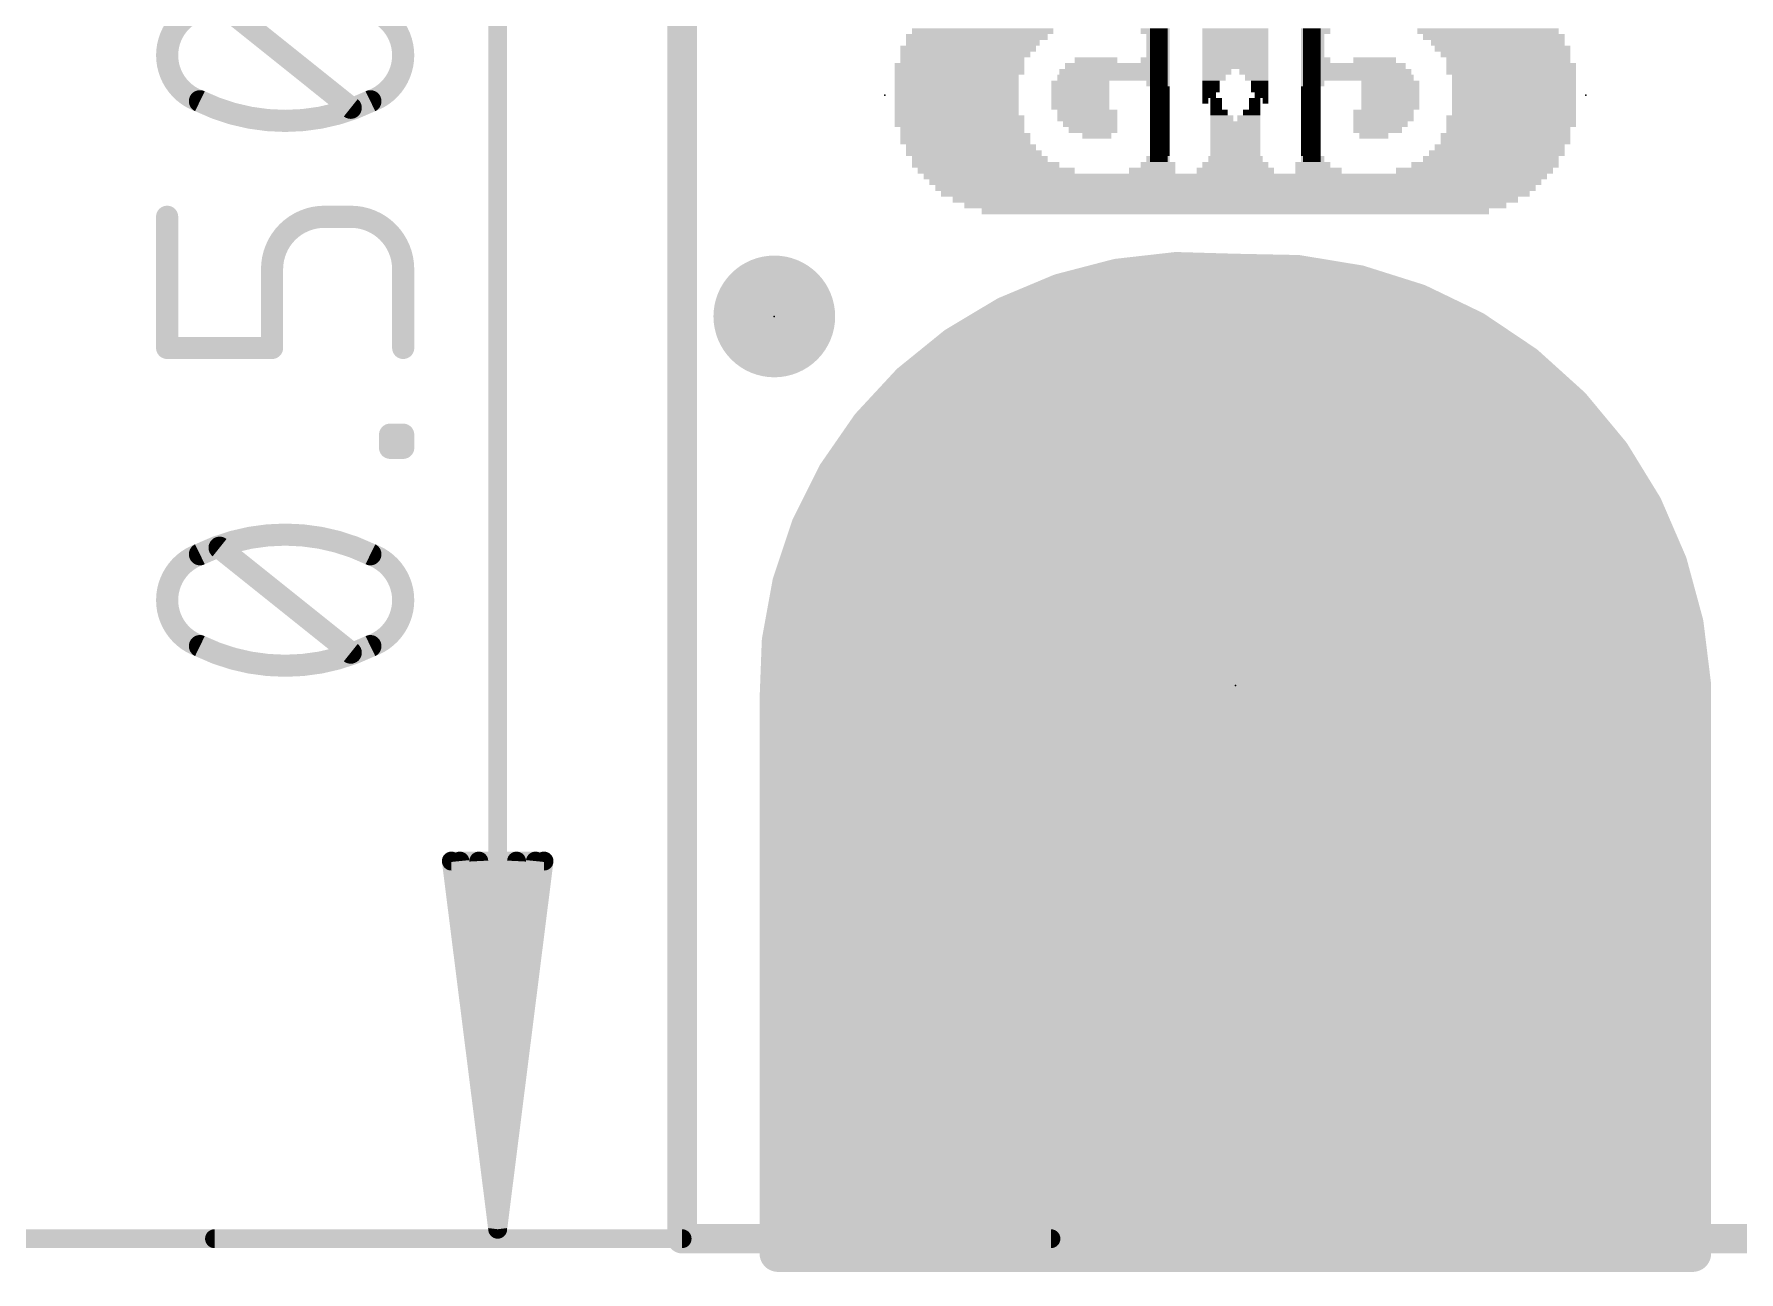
# Model space of a CAD drawing. Extents: x -32 to 103, y -61 to 35.
# Drawn here: x -4.46 to 7.28, y -0.23 to 8.29 of the extents above; entities that cross this region are included whole.
import ezdxf

# ---------------------------------------------------------------- set-up
doc = ezdxf.new("R2010")
doc.units = 0
for name, color, linetype in [('1', 12, 'CONTINUOUS'), ('16', 132, 'CONTINUOUS'), ('17', 110, 'CONTINUOUS'), ('20', 53, 'CONTINUOUS'), ('21', 41, 'CONTINUOUS'), ('22', 40, 'CONTINUOUS'), ('23', 53, 'CONTINUOUS'), ('24', 53, 'CONTINUOUS'), ('29', 253, 'CONTINUOUS'), ('47', 253, 'CONTINUOUS')]:
    doc.layers.add(name, color=color, linetype=linetype)

# ---------------------------------------------------------------- blocks, each defined once
blk = doc.blocks.new('ROUNDP')
at = {"const_width": 0.5}
blk.add_lwpolyline([(0, -0.25, 1), (0, 0.25, 1), (0, -0.25)], format="xyb", dxfattribs=at)
blk = doc.blocks.new('PIE')
at = {"const_width": 0.5}
blk.add_lwpolyline([(0, -0.25, 1), (0, 0.25, 1), (0, -0.25)], format="xyb", dxfattribs=at)
blk = doc.blocks.new('RECT')
blk.add_solid([(-0.5, -0.5), (0.5, -0.5), (-0.5, 0.5), (0.5, 0.5)])

msp = doc.modelspace()

# ---------------------------------------------------------------- linework, layer by layer
at = {"layer": '1'}
for points, const_width in [([(0, 25.4), (0, 0)], 0.2032), ([(3.3762, 6.573), (2.9513, 6.4805)], 0.254), ([(3.81, 6.604), (3.3762, 6.573)], 0.254), ([(4.2438, 6.573), (3.81, 6.604)], 0.254), ([(4.6687, 6.4805), (4.2438, 6.573)], 0.254), ([(2.9513, 6.4805), (2.5438, 6.3286)], 0.254), ([(5.0762, 6.3286), (4.6687, 6.4805)], 0.254), ([(2.6013, 6.35), (5.0187, 6.35)], 0.254), ([(2.5438, 6.3286), (2.1621, 6.1201)], 0.254), ([(5.4579, 6.1201), (5.0762, 6.3286)], 0.254), ([(2.1621, 6.1201), (1.814, 5.8595)], 0.254), ([(2.1299, 6.096), (5.4901, 6.096)], 0.254), ([(5.806, 5.8595), (5.4579, 6.1201)], 0.254), ([(1.814, 5.8595), (1.5065, 5.552)], 0.254), ([(1.7965, 5.842), (5.8235, 5.842)], 0.254), ([(6.1135, 5.552), (5.806, 5.8595)], 0.254), ([(1.5065, 5.552), (1.2459, 5.2039)], 0.254), ([(1.5425, 5.588), (6.0775, 5.588)], 0.254), ([(6.3741, 5.2039), (6.1135, 5.552)], 0.254), ([(1.3433, 5.334), (6.2767, 5.334)], 0.254), ([(1.2459, 5.2039), (1.0374, 4.8222)], 0.254), ([(6.5826, 4.8222), (6.3741, 5.2039)], 0.254), ([(1.1782, 5.08), (6.4418, 5.08)], 0.254), ([(1.0374, 4.8222), (0.8855, 4.4147)], 0.254), ([(1.0395, 4.826), (6.5805, 4.826)], 0.254), ([(6.7345, 4.4147), (6.5826, 4.8222)], 0.254), ([(0.9441, 4.572), (6.6759, 4.572)], 0.254), ([(0.8855, 4.4147), (0.793, 3.9898)], 0.254), ([(6.827, 3.9898), (6.7345, 4.4147)], 0.254), ([(0.8644, 4.318), (6.7556, 4.318)], 0.254), ([(0.793, 3.9898), (0.762, 3.556)], 0.254), ([(0.8092, 4.064), (6.8108, 4.064)], 0.254), ([(6.858, 3.556), (6.827, 3.9898)], 0.254), ([(0.7802, 3.81), (6.8398, 3.81)], 0.254), ([(0.762, 3.556), (0.762, 0)], 0.254), ([(0.762, 3.556), (6.858, 3.556)], 0.254), ([(6.858, 0), (6.858, 3.556)], 0.254), ([(0.762, 3.302), (6.858, 3.302)], 0.254), ([(0.762, 3.048), (6.858, 3.048)], 0.254), ([(0.762, 2.794), (6.858, 2.794)], 0.254), ([(0.762, 2.54), (6.858, 2.54)], 0.254), ([(0.762, 2.286), (6.858, 2.286)], 0.254), ([(0.762, 2.032), (6.858, 2.032)], 0.254), ([(0.762, 1.778), (6.858, 1.778)], 0.254), ([(0.762, 1.524), (6.858, 1.524)], 0.254), ([(0.762, 1.27), (6.858, 1.27)], 0.254), ([(0.762, 1.016), (6.858, 1.016)], 0.254), ([(0.762, 0.762), (6.858, 0.762)], 0.254), ([(0.762, 0.508), (6.858, 0.508)], 0.254), ([(0.762, 0.254), (6.858, 0.254)], 0.254), ([(0.762, 0), (6.858, 0)], 0.254), ([(0.762, 0), (6.858, 0)], 0.254), ([(0, 0), (38.1, 0)], 0.2032)]:
    msp.add_lwpolyline(points, dxfattribs=dict(at, const_width=const_width))
for points, const_width in [([(3.3717, 6.6363, 1), (3.3808, 6.5096)], 0.127), ([(3.3897, 6.5109, 1), (3.3627, 6.635)], 0.127), ([(3.8145, 6.6673, 1), (3.8055, 6.5407)], 0.127), ([(3.8145, 6.5407, 1), (3.8055, 6.6673)], 0.127), ([(4.2573, 6.635, 1), (4.2303, 6.5109)], 0.127), ([(4.2392, 6.5096, 1), (4.2483, 6.6363)], 0.127), ([(2.9378, 6.5426, 1), (2.9648, 6.4185)], 0.127), ([(2.9735, 6.421, 1), (2.9291, 6.54)], 0.127), ([(4.6909, 6.54, 1), (4.6465, 6.421)], 0.127), ([(4.6552, 6.4185, 1), (4.6822, 6.5426)], 0.127), ([(2.6013, 6.4135, 1), (2.6013, 6.2865)], 0.127), ([(5.0187, 6.2865, 1), (5.0187, 6.4135)], 0.127), ([(2.5216, 6.3881, 1), (2.566, 6.2691)], 0.127), ([(2.5742, 6.2728, 1), (2.5134, 6.3843)], 0.127), ([(5.1066, 6.3843, 1), (5.0458, 6.2728)], 0.127), ([(5.054, 6.2691, 1), (5.0984, 6.3881)], 0.127), ([(2.1299, 6.1595, 1), (2.1299, 6.0325)], 0.127), ([(2.1317, 6.1759, 1), (2.1926, 6.0644)], 0.127), ([(2.2002, 6.0693, 1), (2.1241, 6.171)], 0.127), ([(5.4959, 6.171, 1), (5.4198, 6.0693)], 0.127), ([(5.4274, 6.0644, 1), (5.4883, 6.1759)], 0.127), ([(5.4901, 6.0325, 1), (5.4901, 6.1595)], 0.127), ([(1.7965, 5.9055, 1), (1.7965, 5.7785)], 0.127), ([(1.7759, 5.9104, 1), (1.852, 5.8087)], 0.127), ([(1.8589, 5.8146, 1), (1.7691, 5.9044)], 0.127), ([(5.8509, 5.9044, 1), (5.7611, 5.8146)], 0.127), ([(5.768, 5.8087, 1), (5.8441, 5.9104)], 0.127), ([(5.8235, 5.7785, 1), (5.8235, 5.9055)], 0.127), ([(1.4616, 5.5969, 1), (1.5514, 5.5071)], 0.127), ([(1.5573, 5.514, 1), (1.4556, 5.5901)], 0.127), ([(1.5425, 5.6515, 1), (1.5425, 5.5245)], 0.127), ([(6.1644, 5.5901, 1), (6.0627, 5.514)], 0.127), ([(6.0686, 5.5071, 1), (6.1584, 5.5969)], 0.127), ([(6.0775, 5.5245, 1), (6.0775, 5.6515)], 0.127), ([(1.3433, 5.3975, 1), (1.3433, 5.2705)], 0.127), ([(6.2767, 5.2705, 1), (6.2767, 5.3975)], 0.127), ([(1.195, 5.2419, 1), (1.2967, 5.1658)], 0.127), ([(1.3016, 5.1734, 1), (1.1901, 5.2343)], 0.127), ([(6.4299, 5.2343, 1), (6.3184, 5.1734)], 0.127), ([(6.3233, 5.1658, 1), (6.425, 5.2419)], 0.127), ([(1.1782, 5.1435, 1), (1.1782, 5.0165)], 0.127), ([(6.4418, 5.0165, 1), (6.4418, 5.1435)], 0.127), ([(1.0395, 4.8895, 1), (1.0395, 4.7625)], 0.127), ([(1.0969, 4.8, 1), (0.9779, 4.8444)], 0.127), ([(6.6421, 4.8444, 1), (6.5231, 4.8)], 0.127), ([(6.5805, 4.7625, 1), (6.5805, 4.8895)], 0.127), ([(0.9817, 4.8526, 1), (1.0932, 4.7918)], 0.127), ([(6.5268, 4.7918, 1), (6.6383, 4.8526)], 0.127), ([(0.9441, 4.6355, 1), (0.9441, 4.5085)], 0.127), ([(6.6759, 4.5085, 1), (6.6759, 4.6355)], 0.127), ([(0.826, 4.4369, 1), (0.945, 4.3925)], 0.127), ([(0.9475, 4.4012, 1), (0.8234, 4.4282)], 0.127), ([(6.7966, 4.4282, 1), (6.6725, 4.4012)], 0.127), ([(6.675, 4.3925, 1), (6.794, 4.4369)], 0.127), ([(0.8644, 4.3815, 1), (0.8644, 4.2545)], 0.127), ([(6.7556, 4.2545, 1), (6.7556, 4.3815)], 0.127), ([(0.8564, 3.9852, 1), (0.7297, 3.9943)], 0.127), ([(0.8092, 4.1275, 1), (0.8092, 4.0005)], 0.127), ([(6.8903, 3.9943, 1), (6.7636, 3.9852)], 0.127), ([(6.8108, 4.0005, 1), (6.8108, 4.1275)], 0.127), ([(0.731, 4.0033, 1), (0.8551, 3.9763)], 0.127), ([(6.7649, 3.9763, 1), (6.889, 4.0033)], 0.127), ([(0.7802, 3.8735, 1), (0.7802, 3.7465)], 0.127), ([(6.8398, 3.7465, 1), (6.8398, 3.8735)], 0.127), ([(0.8255, 3.556, 1), (0.6985, 3.556)], 0.127), ([(0.762, 3.6195, 1), (0.762, 3.4925)], 0.127), ([(6.9215, 3.556, 1), (6.7945, 3.556)], 0.127), ([(6.858, 3.4925, 1), (6.858, 3.6195)], 0.127), ([(0.6987, 3.5605, 1), (0.8253, 3.5515)], 0.127), ([(6.7947, 3.5515, 1), (6.9213, 3.5605)], 0.127), ([(0.762, 3.3655, 1), (0.762, 3.2385)], 0.127), ([(6.858, 3.2385, 1), (6.858, 3.3655)], 0.127), ([(0.762, 3.1115, 1), (0.762, 2.9845)], 0.127), ([(6.858, 2.9845, 1), (6.858, 3.1115)], 0.127), ([(0.762, 2.8575, 1), (0.762, 2.7305)], 0.127), ([(6.858, 2.7305, 1), (6.858, 2.8575)], 0.127), ([(0.762, 2.6035, 1), (0.762, 2.4765)], 0.127), ([(6.858, 2.4765, 1), (6.858, 2.6035)], 0.127), ([(0.762, 2.3495, 1), (0.762, 2.2225)], 0.127), ([(6.858, 2.2225, 1), (6.858, 2.3495)], 0.127), ([(0.762, 2.0955, 1), (0.762, 1.9685)], 0.127), ([(6.858, 1.9685, 1), (6.858, 2.0955)], 0.127), ([(0.762, 1.8415, 1), (0.762, 1.7145)], 0.127), ([(6.858, 1.7145, 1), (6.858, 1.8415)], 0.127), ([(0.762, 1.5875, 1), (0.762, 1.4605)], 0.127), ([(6.858, 1.4605, 1), (6.858, 1.5875)], 0.127), ([(0.762, 1.3335, 1), (0.762, 1.2065)], 0.127), ([(6.858, 1.2065, 1), (6.858, 1.3335)], 0.127), ([(0.762, 1.0795, 1), (0.762, 0.9525)], 0.127), ([(6.858, 0.9525, 1), (6.858, 1.0795)], 0.127), ([(0.762, 0.8255, 1), (0.762, 0.6985)], 0.127), ([(6.858, 0.6985, 1), (6.858, 0.8255)], 0.127), ([(0.762, 0.5715, 1), (0.762, 0.4445)], 0.127), ([(6.858, 0.4445, 1), (6.858, 0.5715)], 0.127), ([(0.762, 0.3175, 1), (0.762, 0.1905)], 0.127), ([(6.858, 0.1905, 1), (6.858, 0.3175)], 0.127), ([(0.762, 0.0635, 1), (0.762, -0.0635)], 0.127), ([(0.762, 0.0635, 1), (0.762, -0.0635)], 0.127), ([(6.858, -0.0635, 1), (6.858, 0.0635)], 0.127), ([(6.858, -0.0635, 1), (6.858, 0.0635)], 0.127), ([(0, 0.0508, 1), (0, -0.0508)], 0.1016), ([(-0.0508, 0, 1), (0.0508, 0)], 0.1016), ([(0.6985, 0, 1), (0.8255, 0)], 0.127), ([(6.7945, 0, 1), (6.9215, 0)], 0.127)]:
    msp.add_lwpolyline(points, format="xyb", dxfattribs=dict(at, const_width=const_width))
at = {"layer": '16'}
for points, const_width in [([(0, 0), (0, 25.4)], 0.2032), ([(3.3762, 6.573), (2.9513, 6.4805)], 0.254), ([(3.81, 6.604), (3.3762, 6.573)], 0.254), ([(4.2438, 6.573), (3.81, 6.604)], 0.254), ([(4.6687, 6.4805), (4.2438, 6.573)], 0.254), ([(2.9513, 6.4805), (2.5438, 6.3286)], 0.254), ([(5.0762, 6.3286), (4.6687, 6.4805)], 0.254), ([(2.6013, 6.35), (5.0187, 6.35)], 0.254), ([(2.5438, 6.3286), (2.1621, 6.1201)], 0.254), ([(5.4579, 6.1201), (5.0762, 6.3286)], 0.254), ([(2.1621, 6.1201), (1.814, 5.8595)], 0.254), ([(2.1299, 6.096), (5.4901, 6.096)], 0.254), ([(5.806, 5.8595), (5.4579, 6.1201)], 0.254), ([(1.814, 5.8595), (1.5065, 5.552)], 0.254), ([(1.7965, 5.842), (5.8235, 5.842)], 0.254), ([(6.1135, 5.552), (5.806, 5.8595)], 0.254), ([(1.5065, 5.552), (1.2459, 5.2039)], 0.254), ([(1.5425, 5.588), (6.0775, 5.588)], 0.254), ([(6.3741, 5.2039), (6.1135, 5.552)], 0.254), ([(1.3433, 5.334), (6.2767, 5.334)], 0.254), ([(1.2459, 5.2039), (1.0374, 4.8222)], 0.254), ([(6.5826, 4.8222), (6.3741, 5.2039)], 0.254), ([(1.1782, 5.08), (6.4418, 5.08)], 0.254), ([(1.0374, 4.8222), (0.8855, 4.4147)], 0.254), ([(1.0395, 4.826), (6.5805, 4.826)], 0.254), ([(6.7345, 4.4147), (6.5826, 4.8222)], 0.254), ([(0.9441, 4.572), (6.6759, 4.572)], 0.254), ([(0.8855, 4.4147), (0.793, 3.9898)], 0.254), ([(6.827, 3.9898), (6.7345, 4.4147)], 0.254), ([(0.8644, 4.318), (6.7556, 4.318)], 0.254), ([(0.793, 3.9898), (0.762, 3.556)], 0.254), ([(0.8092, 4.064), (6.8108, 4.064)], 0.254), ([(6.858, 3.556), (6.827, 3.9898)], 0.254), ([(0.7802, 3.81), (6.8398, 3.81)], 0.254), ([(0.762, 3.556), (0.762, 0)], 0.254), ([(0.762, 3.556), (6.858, 3.556)], 0.254), ([(6.858, 0), (6.858, 3.556)], 0.254), ([(0.762, 3.302), (6.858, 3.302)], 0.254), ([(0.762, 3.048), (6.858, 3.048)], 0.254), ([(0.762, 2.794), (6.858, 2.794)], 0.254), ([(0.762, 2.54), (6.858, 2.54)], 0.254), ([(0.762, 2.286), (6.858, 2.286)], 0.254), ([(0.762, 2.032), (6.858, 2.032)], 0.254), ([(0.762, 1.778), (6.858, 1.778)], 0.254), ([(0.762, 1.524), (6.858, 1.524)], 0.254), ([(0.762, 1.27), (6.858, 1.27)], 0.254), ([(0.762, 1.016), (6.858, 1.016)], 0.254), ([(0.762, 0.762), (6.858, 0.762)], 0.254), ([(0.762, 0.508), (6.858, 0.508)], 0.254), ([(0.762, 0.254), (6.858, 0.254)], 0.254), ([(0.762, 0), (6.858, 0)], 0.254), ([(0.762, 0), (6.858, 0)], 0.254), ([(38.1, 0), (0, 0)], 0.2032)]:
    msp.add_lwpolyline(points, dxfattribs=dict(at, const_width=const_width))
for points, const_width in [([(3.3717, 6.6363, 1), (3.3808, 6.5096)], 0.127), ([(3.3897, 6.5109, 1), (3.3627, 6.635)], 0.127), ([(3.8145, 6.6673, 1), (3.8055, 6.5407)], 0.127), ([(3.8145, 6.5407, 1), (3.8055, 6.6673)], 0.127), ([(4.2573, 6.635, 1), (4.2303, 6.5109)], 0.127), ([(4.2392, 6.5096, 1), (4.2483, 6.6363)], 0.127), ([(2.9378, 6.5426, 1), (2.9648, 6.4185)], 0.127), ([(2.9735, 6.421, 1), (2.9291, 6.54)], 0.127), ([(4.6909, 6.54, 1), (4.6465, 6.421)], 0.127), ([(4.6552, 6.4185, 1), (4.6822, 6.5426)], 0.127), ([(2.6013, 6.4135, 1), (2.6013, 6.2865)], 0.127), ([(5.0187, 6.2865, 1), (5.0187, 6.4135)], 0.127), ([(2.5216, 6.3881, 1), (2.566, 6.2691)], 0.127), ([(2.5742, 6.2728, 1), (2.5134, 6.3843)], 0.127), ([(5.1066, 6.3843, 1), (5.0458, 6.2728)], 0.127), ([(5.054, 6.2691, 1), (5.0984, 6.3881)], 0.127), ([(2.1299, 6.1595, 1), (2.1299, 6.0325)], 0.127), ([(2.1317, 6.1759, 1), (2.1926, 6.0644)], 0.127), ([(2.2002, 6.0693, 1), (2.1241, 6.171)], 0.127), ([(5.4959, 6.171, 1), (5.4198, 6.0693)], 0.127), ([(5.4274, 6.0644, 1), (5.4883, 6.1759)], 0.127), ([(5.4901, 6.0325, 1), (5.4901, 6.1595)], 0.127), ([(1.7965, 5.9055, 1), (1.7965, 5.7785)], 0.127), ([(1.7759, 5.9104, 1), (1.852, 5.8087)], 0.127), ([(1.8589, 5.8146, 1), (1.7691, 5.9044)], 0.127), ([(5.8509, 5.9044, 1), (5.7611, 5.8146)], 0.127), ([(5.768, 5.8087, 1), (5.8441, 5.9104)], 0.127), ([(5.8235, 5.7785, 1), (5.8235, 5.9055)], 0.127), ([(1.4616, 5.5969, 1), (1.5514, 5.5071)], 0.127), ([(1.5573, 5.514, 1), (1.4556, 5.5901)], 0.127), ([(1.5425, 5.6515, 1), (1.5425, 5.5245)], 0.127), ([(6.1644, 5.5901, 1), (6.0627, 5.514)], 0.127), ([(6.0686, 5.5071, 1), (6.1584, 5.5969)], 0.127), ([(6.0775, 5.5245, 1), (6.0775, 5.6515)], 0.127), ([(1.3433, 5.3975, 1), (1.3433, 5.2705)], 0.127), ([(6.2767, 5.2705, 1), (6.2767, 5.3975)], 0.127), ([(1.195, 5.2419, 1), (1.2967, 5.1658)], 0.127), ([(1.3016, 5.1734, 1), (1.1901, 5.2343)], 0.127), ([(6.4299, 5.2343, 1), (6.3184, 5.1734)], 0.127), ([(6.3233, 5.1658, 1), (6.425, 5.2419)], 0.127), ([(1.1782, 5.1435, 1), (1.1782, 5.0165)], 0.127), ([(6.4418, 5.0165, 1), (6.4418, 5.1435)], 0.127), ([(1.0395, 4.8895, 1), (1.0395, 4.7625)], 0.127), ([(1.0969, 4.8, 1), (0.9779, 4.8444)], 0.127), ([(6.6421, 4.8444, 1), (6.5231, 4.8)], 0.127), ([(6.5805, 4.7625, 1), (6.5805, 4.8895)], 0.127), ([(0.9817, 4.8526, 1), (1.0932, 4.7918)], 0.127), ([(6.5268, 4.7918, 1), (6.6383, 4.8526)], 0.127), ([(0.9441, 4.6355, 1), (0.9441, 4.5085)], 0.127), ([(6.6759, 4.5085, 1), (6.6759, 4.6355)], 0.127), ([(0.826, 4.4369, 1), (0.945, 4.3925)], 0.127), ([(0.9475, 4.4012, 1), (0.8234, 4.4282)], 0.127), ([(6.7966, 4.4282, 1), (6.6725, 4.4012)], 0.127), ([(6.675, 4.3925, 1), (6.794, 4.4369)], 0.127), ([(0.8644, 4.3815, 1), (0.8644, 4.2545)], 0.127), ([(6.7556, 4.2545, 1), (6.7556, 4.3815)], 0.127), ([(0.8564, 3.9852, 1), (0.7297, 3.9943)], 0.127), ([(0.8092, 4.1275, 1), (0.8092, 4.0005)], 0.127), ([(6.8903, 3.9943, 1), (6.7636, 3.9852)], 0.127), ([(6.8108, 4.0005, 1), (6.8108, 4.1275)], 0.127), ([(0.731, 4.0033, 1), (0.8551, 3.9763)], 0.127), ([(6.7649, 3.9763, 1), (6.889, 4.0033)], 0.127), ([(0.7802, 3.8735, 1), (0.7802, 3.7465)], 0.127), ([(6.8398, 3.7465, 1), (6.8398, 3.8735)], 0.127), ([(0.8255, 3.556, 1), (0.6985, 3.556)], 0.127), ([(0.762, 3.6195, 1), (0.762, 3.4925)], 0.127), ([(6.9215, 3.556, 1), (6.7945, 3.556)], 0.127), ([(6.858, 3.4925, 1), (6.858, 3.6195)], 0.127), ([(0.6987, 3.5605, 1), (0.8253, 3.5515)], 0.127), ([(6.7947, 3.5515, 1), (6.9213, 3.5605)], 0.127), ([(0.762, 3.3655, 1), (0.762, 3.2385)], 0.127), ([(6.858, 3.2385, 1), (6.858, 3.3655)], 0.127), ([(0.762, 3.1115, 1), (0.762, 2.9845)], 0.127), ([(6.858, 2.9845, 1), (6.858, 3.1115)], 0.127), ([(0.762, 2.8575, 1), (0.762, 2.7305)], 0.127), ([(6.858, 2.7305, 1), (6.858, 2.8575)], 0.127), ([(0.762, 2.6035, 1), (0.762, 2.4765)], 0.127), ([(6.858, 2.4765, 1), (6.858, 2.6035)], 0.127), ([(0.762, 2.3495, 1), (0.762, 2.2225)], 0.127), ([(6.858, 2.2225, 1), (6.858, 2.3495)], 0.127), ([(0.762, 2.0955, 1), (0.762, 1.9685)], 0.127), ([(6.858, 1.9685, 1), (6.858, 2.0955)], 0.127), ([(0.762, 1.8415, 1), (0.762, 1.7145)], 0.127), ([(6.858, 1.7145, 1), (6.858, 1.8415)], 0.127), ([(0.762, 1.5875, 1), (0.762, 1.4605)], 0.127), ([(6.858, 1.4605, 1), (6.858, 1.5875)], 0.127), ([(0.762, 1.3335, 1), (0.762, 1.2065)], 0.127), ([(6.858, 1.2065, 1), (6.858, 1.3335)], 0.127), ([(0.762, 1.0795, 1), (0.762, 0.9525)], 0.127), ([(6.858, 0.9525, 1), (6.858, 1.0795)], 0.127), ([(0.762, 0.8255, 1), (0.762, 0.6985)], 0.127), ([(6.858, 0.6985, 1), (6.858, 0.8255)], 0.127), ([(0.762, 0.5715, 1), (0.762, 0.4445)], 0.127), ([(6.858, 0.4445, 1), (6.858, 0.5715)], 0.127), ([(0.762, 0.3175, 1), (0.762, 0.1905)], 0.127), ([(6.858, 0.1905, 1), (6.858, 0.3175)], 0.127), ([(0.762, 0.0635, 1), (0.762, -0.0635)], 0.127), ([(0.762, 0.0635, 1), (0.762, -0.0635)], 0.127), ([(6.858, -0.0635, 1), (6.858, 0.0635)], 0.127), ([(6.858, -0.0635, 1), (6.858, 0.0635)], 0.127), ([(0, 0.0508, 1), (0, -0.0508)], 0.1016), ([(-0.0508, 0, 1), (0.0508, 0)], 0.1016), ([(0.6985, 0, 1), (0.8255, 0)], 0.127), ([(6.7945, 0, 1), (6.9215, 0)], 0.127)]:
    msp.add_lwpolyline(points, format="xyb", dxfattribs=dict(at, const_width=const_width))
at = {"layer": '20', "const_width": 0.2032}
for points in [[(0, 25.4), (0, 0)], [(0, 0), (38.1, 0)]]:
    msp.add_lwpolyline(points, dxfattribs=at)
at = {"layer": '20', "const_width": 0.1016}
for points in [[(0, 0.0508, 1), (0, -0.0508)], [(-0.0508, 0, 1), (0.0508, 0)]]:
    msp.add_lwpolyline(points, format="xyb", dxfattribs=at)
at = {"layer": '23'}
for p in [(1.397, 7.874), (0.635, 6.35), (3.81, 3.81)]:
    msp.add_point(p, dxfattribs=at)
at = {"layer": '24'}
for p in [(6.223, 7.874), (0.635, 6.35)]:
    msp.add_point(p, dxfattribs=at)
at = {"layer": '29', "const_width": 0.254}
for points in [[(2.6063, 6.5181), (2.9997, 6.6207)], [(2.9358, 6.604), (4.4927, 6.604)], [(2.9997, 6.6207), (3.4036, 6.6665)], [(3.4036, 6.6665), (3.81, 6.6548)], [(3.81, 6.6548), (4.2381, 6.646)], [(4.2381, 6.646), (4.6606, 6.5763)], [(4.6606, 6.5763), (5.0689, 6.4473)], [(2.2314, 6.3609), (2.6063, 6.5181)], [(1.8825, 6.1522), (2.2314, 6.3609)], [(2.2133, 6.35), (5.2707, 6.35)], [(5.0689, 6.4473), (5.4546, 6.2614)], [(5.4546, 6.2614), (5.81, 6.0225)], [(1.5667, 5.8962), (1.8825, 6.1522)], [(1.8132, 6.096), (5.7007, 6.096)], [(5.81, 6.0225), (6.1277, 5.7355)], [(1.2903, 5.5981), (1.5667, 5.8962)], [(1.5165, 5.842), (6.0098, 5.842)], [(6.1277, 5.7355), (6.4014, 5.4062)], [(1.0588, 5.2639), (1.2903, 5.5981)], [(1.2833, 5.588), (6.2503, 5.588)], [(6.4014, 5.4062), (6.6254, 5.0413)], [(1.1074, 5.334), (6.4457, 5.334)], [(0.877, 4.9003), (1.0588, 5.2639)], [(0.9668, 5.08), (6.6017, 5.08)], [(6.6254, 5.0413), (6.7953, 4.6482)], [(0.7484, 4.5146), (0.877, 4.9003)], [(0.8522, 4.826), (6.7185, 4.826)], [(0.7675, 4.572), (6.8159, 4.572)], [(6.7953, 4.6482), (6.9074, 4.235)], [(0.6757, 4.1146), (0.7484, 4.5146)], [(0.7127, 4.318), (6.8849, 4.318)], [(6.9074, 4.235), (6.9596, 3.81)], [(0.6604, 3.7084), (0.6757, 4.1146)], [(0.6738, 4.064), (6.9284, 4.064)], [(0.6642, 3.81), (6.9596, 3.81)], [(6.9596, 3.81), (6.9596, -0.1016)], [(0.6604, -0.1016), (0.6604, 3.7084)], [(0.6604, 3.556), (6.9596, 3.556)], [(0.6604, 3.302), (6.9596, 3.302)], [(0.6604, 3.048), (6.9596, 3.048)], [(0.6604, 2.794), (6.9596, 2.794)], [(0.6604, 2.54), (6.9596, 2.54)], [(0.6604, 2.286), (6.9596, 2.286)], [(0.6604, 2.032), (6.9596, 2.032)], [(0.6604, 1.778), (6.9596, 1.778)], [(0.6604, 1.524), (6.9596, 1.524)], [(0.6604, 1.27), (6.9596, 1.27)], [(0.6604, 1.016), (6.9596, 1.016)], [(0.6604, 0.762), (6.9596, 0.762)], [(0.6604, 0.508), (6.9596, 0.508)], [(0.6604, 0.254), (6.9596, 0.254)], [(0.6604, 0), (6.9596, 0)], [(6.9596, -0.1016), (0.6604, -0.1016)]]:
    msp.add_lwpolyline(points, dxfattribs=at)
at = {"layer": '29', "const_width": 0.127}
for points in [[(2.9358, 6.6675, 1), (2.9358, 6.5405)], [(2.9925, 6.6838, 1), (3.0069, 6.5576)], [(3.0157, 6.5592, 1), (2.9837, 6.6821)], [(3.4055, 6.73, 1), (3.4018, 6.6031)], [(3.4108, 6.6034, 1), (3.3965, 6.7296)], [(3.8113, 6.7183, 1), (3.8087, 6.5913)], [(3.8082, 6.5913, 1), (3.8118, 6.7183)], [(4.2484, 6.7086, 1), (4.2278, 6.5833)], [(4.2368, 6.5825, 1), (4.2394, 6.7095)], [(4.4927, 6.5405, 1), (4.4927, 6.6675)], [(4.6797, 6.6369, 1), (4.6414, 6.5158)], [(4.6503, 6.5137, 1), (4.6709, 6.639)], [(2.5903, 6.5795, 1), (2.6223, 6.4566)], [(2.6309, 6.4595, 1), (2.5818, 6.5766)], [(2.2133, 6.4135, 1), (2.2133, 6.2865)], [(2.2069, 6.4194, 1), (2.256, 6.3023)], [(2.264, 6.3064, 1), (2.1988, 6.4154)], [(5.0964, 6.5045, 1), (5.0413, 6.3901)], [(5.0497, 6.3867, 1), (5.088, 6.5078)], [(5.2707, 6.2865, 1), (5.2707, 6.4135)], [(5.49, 6.3141, 1), (5.4192, 6.2087)], [(5.427, 6.2042, 1), (5.4822, 6.3186)], [(1.8132, 6.1595, 1), (1.8132, 6.0325)], [(1.8499, 6.2067, 1), (1.9151, 6.0977)], [(1.9225, 6.1028, 1), (1.8426, 6.2015)], [(5.7007, 6.0325, 1), (5.7007, 6.1595)], [(5.8525, 6.0697, 1), (5.7674, 5.9754)], [(5.7745, 5.9698, 1), (5.8454, 6.0752)], [(1.5267, 5.9455, 1), (1.6067, 5.8469)], [(1.6133, 5.853, 1), (1.5201, 5.9394)], [(1.5165, 5.9055, 1), (1.5165, 5.7785)], [(6.0098, 5.7785, 1), (6.0098, 5.9055)], [(6.1766, 5.7761, 1), (6.0789, 5.6949)], [(6.0852, 5.6884, 1), (6.1703, 5.7826)], [(1.2833, 5.6515, 1), (1.2833, 5.5245)], [(1.2437, 5.6413, 1), (1.3368, 5.5549)], [(1.3425, 5.562, 1), (1.2381, 5.6343)], [(6.2503, 5.5245, 1), (6.2503, 5.6515)], [(6.4555, 5.4394, 1), (6.3473, 5.373)], [(1.1074, 5.3975, 1), (1.1074, 5.2705)], [(6.3526, 5.3656, 1), (6.4502, 5.4468)], [(6.4457, 5.2705, 1), (6.4457, 5.3975)], [(1.0066, 5.3001, 1), (1.111, 5.2277)], [(1.1156, 5.2355, 1), (1.002, 5.2923)], [(0.9668, 5.1435, 1), (0.9668, 5.0165)], [(6.6837, 5.0665, 1), (6.5671, 5.0161)], [(6.6017, 5.0165, 1), (6.6017, 5.1435)], [(6.5713, 5.0081, 1), (6.6796, 5.0745)], [(0.8522, 4.8895, 1), (0.8522, 4.7625)], [(0.8202, 4.9287, 1), (0.9338, 4.8719)], [(0.9372, 4.8802, 1), (0.8167, 4.9204)], [(6.7185, 4.7625, 1), (6.7185, 4.8895)], [(0.7675, 4.6355, 1), (0.7675, 4.5085)], [(6.8565, 4.6649, 1), (6.734, 4.6316)], [(6.737, 4.6231, 1), (6.8535, 4.6734)], [(6.8159, 4.5085, 1), (6.8159, 4.6355)], [(0.6882, 4.5347, 1), (0.8087, 4.4945)], [(0.8109, 4.5033, 1), (0.6859, 4.526)], [(0.7127, 4.3815, 1), (0.7127, 4.2545)], [(6.9704, 4.2427, 1), (6.8444, 4.2273)], [(6.8849, 4.2545, 1), (6.8849, 4.3815)], [(0.7392, 4.1122, 1), (0.6123, 4.117)], [(6.8461, 4.2184, 1), (6.9687, 4.2516)], [(0.6738, 4.1275, 1), (0.6738, 4.0005)], [(0.6133, 4.126, 1), (0.7382, 4.1033)], [(6.9284, 4.0005, 1), (6.9284, 4.1275)], [(0.6642, 3.8735, 1), (0.6642, 3.7465)], [(7.0231, 3.81, 1), (6.8961, 3.81)], [(6.8966, 3.8023, 1), (7.0226, 3.8177)], [(6.9596, 3.7465, 1), (6.9596, 3.8735)], [(0.7239, 3.7084, 1), (0.5969, 3.7084)], [(0.5969, 3.7108, 1), (0.7239, 3.706)], [(0.6604, 3.6195, 1), (0.6604, 3.4925)], [(6.9596, 3.4925, 1), (6.9596, 3.6195)], [(0.6604, 3.3655, 1), (0.6604, 3.2385)], [(6.9596, 3.2385, 1), (6.9596, 3.3655)], [(0.6604, 3.1115, 1), (0.6604, 2.9845)], [(6.9596, 2.9845, 1), (6.9596, 3.1115)], [(0.6604, 2.8575, 1), (0.6604, 2.7305)], [(6.9596, 2.7305, 1), (6.9596, 2.8575)], [(0.6604, 2.6035, 1), (0.6604, 2.4765)], [(6.9596, 2.4765, 1), (6.9596, 2.6035)], [(0.6604, 2.3495, 1), (0.6604, 2.2225)], [(6.9596, 2.2225, 1), (6.9596, 2.3495)], [(0.6604, 2.0955, 1), (0.6604, 1.9685)], [(6.9596, 1.9685, 1), (6.9596, 2.0955)], [(0.6604, 1.8415, 1), (0.6604, 1.7145)], [(6.9596, 1.7145, 1), (6.9596, 1.8415)], [(0.6604, 1.5875, 1), (0.6604, 1.4605)], [(6.9596, 1.4605, 1), (6.9596, 1.5875)], [(0.6604, 1.3335, 1), (0.6604, 1.2065)], [(6.9596, 1.2065, 1), (6.9596, 1.3335)], [(0.6604, 1.0795, 1), (0.6604, 0.9525)], [(6.9596, 0.9525, 1), (6.9596, 1.0795)], [(0.6604, 0.8255, 1), (0.6604, 0.6985)], [(6.9596, 0.6985, 1), (6.9596, 0.8255)], [(0.6604, 0.5715, 1), (0.6604, 0.4445)], [(6.9596, 0.4445, 1), (6.9596, 0.5715)], [(0.6604, 0.3175, 1), (0.6604, 0.1905)], [(6.9596, 0.1905, 1), (6.9596, 0.3175)], [(0.6604, 0.0635, 1), (0.6604, -0.0635)], [(6.9596, -0.0635, 1), (6.9596, 0.0635)], [(0.6604, -0.0381, 1), (0.6604, -0.1651)], [(6.9596, -0.1651, 1), (6.9596, -0.0381)], [(0.5969, -0.1016, 1), (0.7239, -0.1016)], [(6.8961, -0.1016, 1), (7.0231, -0.1016)]]:
    msp.add_lwpolyline(points, format="xyb", dxfattribs=at)
at = {"layer": '47'}
for points, const_width in [([(-1.27, 12.635), (-1.27, 0.065)], 0.13), ([(-2.2819, 7.7866), (-3.1851, 8.5091)], 0.1524), ([(-3.5463, 6.1332), (-3.5463, 7.0363)], 0.1524), ([(-2.2819, 7.0363), (-2.4626, 7.0363)], 0.1524), ([(-2.8238, 6.675), (-2.8238, 6.1332)], 0.1524), ([(-1.9207, 6.1332), (-1.9207, 6.675)], 0.1524), ([(-2.8238, 6.1332), (-3.5463, 6.1332)], 0.1524), ([(-2.011, 5.4454), (-2.011, 5.5357)], 0.1524), ([(-2.011, 5.5357), (-1.9207, 5.5357)], 0.1524), ([(-1.9207, 5.4454), (-2.011, 5.4454)], 0.1524), ([(-1.9207, 5.5357), (-1.9207, 5.4454)], 0.1524), ([(-2.2819, 4.0351), (-3.1851, 4.7576)], 0.1524), ([(-1.27, 0.065), (-1.5892, 2.6)], 0.13), ([(-1.5892, 2.6), (-0.9508, 2.6)], 0.13), ([(-1.27, 0.065), (-1.53, 2.6)], 0.13), ([(-1.27, 0.065), (-1.4, 2.6)], 0.13), ([(-0.9508, 2.6), (-1.27, 0.065)], 0.13), ([(-1.14, 2.6), (-1.27, 0.065)], 0.13), ([(-1.01, 2.6), (-1.27, 0.065)], 0.13), ([(0, 0), (-7.03, 0)], 0.13), ([(2.54, 0), (-3.22, 0)], 0.13)]:
    msp.add_lwpolyline(points, dxfattribs=dict(at, const_width=const_width))
for points, const_width in [([(-3.3205, 8.4639, 0.3205), (-3.5463, 8.1479)], 0.1524), ([(-1.9207, 8.1479, 0.3205), (-2.1465, 8.4639)], 0.1524), ([(-3.5463, 8.1479, 0.3205), (-3.3205, 7.8318)], 0.1524), ([(-3.5082, 8.1479, 1), (-3.5844, 8.1479)], 0.0762), ([(-2.1465, 7.8318, 0.3205), (-1.9207, 8.1479)], 0.1524), ([(-1.8826, 8.1479, 1), (-1.9588, 8.1479)], 0.0762), ([(-3.5844, 8.1479, 1), (-3.5082, 8.1479)], 0.0762), ([(-1.9588, 8.1479, 1), (-1.8826, 8.1479)], 0.0762), ([(-3.3205, 7.8318, 0.1139), (-2.7335, 7.6963)], 0.1524), ([(-3.3038, 7.866, 1), (-3.3372, 7.7975)], 0.0762), ([(-3.3329, 7.7957, 1), (-3.3082, 7.8678)], 0.0762), ([(-2.7335, 7.6963, 0.1139), (-2.1465, 7.8318)], 0.1524), ([(-2.1588, 7.8678, 1), (-2.1341, 7.7957)], 0.0762), ([(-2.1298, 7.7975, 1), (-2.1632, 7.866)], 0.0762), ([(-2.7335, 7.7344, 1), (-2.7335, 7.6582)], 0.0762), ([(-2.7335, 7.6582, 1), (-2.7335, 7.7344)], 0.0762), ([(-2.3057, 7.7569, 1), (-2.2581, 7.8164)], 0.0762), ([(-3.5082, 7.0363, 1), (-3.5844, 7.0363)], 0.0762), ([(-2.4626, 7.0363, 0.4142), (-2.8238, 6.675)], 0.1524), ([(-2.4626, 7.0744, 1), (-2.4626, 6.9982)], 0.0762), ([(-2.4626, 6.9982, 1), (-2.4626, 7.0744)], 0.0762), ([(-1.9207, 6.675, 0.4142), (-2.2819, 7.0363)], 0.1524), ([(-2.2819, 7.0744, 1), (-2.2819, 6.9982)], 0.0762), ([(-2.2819, 6.9982, 1), (-2.2819, 7.0744)], 0.0762), ([(-2.7857, 6.675, 1), (-2.8619, 6.675)], 0.0762), ([(-2.8619, 6.675, 1), (-2.7857, 6.675)], 0.0762), ([(-1.8826, 6.675, 1), (-1.9588, 6.675)], 0.0762), ([(-1.9588, 6.675, 1), (-1.8826, 6.675)], 0.0762), ([(-3.5463, 6.1713, 1), (-3.5463, 6.0951)], 0.0762), ([(-3.5844, 6.1332, 1), (-3.5082, 6.1332)], 0.0762), ([(-2.8619, 6.1332, 1), (-2.7857, 6.1332)], 0.0762), ([(-2.8238, 6.0951, 1), (-2.8238, 6.1713)], 0.0762), ([(-1.9588, 6.1332, 1), (-1.8826, 6.1332)], 0.0762), ([(-1.9729, 5.5357, 1), (-2.0491, 5.5357)], 0.0762), ([(-2.011, 5.5738, 1), (-2.011, 5.4976)], 0.0762), ([(-2.011, 5.4835, 1), (-2.011, 5.4073)], 0.0762), ([(-1.8826, 5.5357, 1), (-1.9588, 5.5357)], 0.0762), ([(-1.9207, 5.4976, 1), (-1.9207, 5.5738)], 0.0762), ([(-1.9207, 5.4073, 1), (-1.9207, 5.4835)], 0.0762), ([(-2.0491, 5.4454, 1), (-1.9729, 5.4454)], 0.0762), ([(-1.9588, 5.4454, 1), (-1.8826, 5.4454)], 0.0762), ([(-2.7335, 4.8479, 0.1139), (-3.3205, 4.7125)], 0.1524), ([(-3.1613, 4.7874, 1), (-3.2089, 4.7279)], 0.0762), ([(-2.1465, 4.7125, 0.1139), (-2.7335, 4.8479)], 0.1524), ([(-2.7335, 4.886, 1), (-2.7335, 4.8098)], 0.0762), ([(-2.7335, 4.8098, 1), (-2.7335, 4.886)], 0.0762), ([(-3.3205, 4.7125, 0.3205), (-3.5463, 4.3964)], 0.1524), ([(-3.3372, 4.7467, 1), (-3.3038, 4.6782)], 0.0762), ([(-3.3082, 4.6764, 1), (-3.3329, 4.7485)], 0.0762), ([(-1.9207, 4.3964, 0.3205), (-2.1465, 4.7125)], 0.1524), ([(-2.1341, 4.7485, 1), (-2.1588, 4.6764)], 0.0762), ([(-2.1632, 4.6782, 1), (-2.1298, 4.7467)], 0.0762), ([(-3.5463, 4.3964, 0.3205), (-3.3205, 4.0803)], 0.1524), ([(-3.5082, 4.3964, 1), (-3.5844, 4.3964)], 0.0762), ([(-2.1465, 4.0803, 0.3205), (-1.9207, 4.3964)], 0.1524), ([(-1.8826, 4.3964, 1), (-1.9588, 4.3964)], 0.0762), ([(-3.5844, 4.3964, 1), (-3.5082, 4.3964)], 0.0762), ([(-1.9588, 4.3964, 1), (-1.8826, 4.3964)], 0.0762), ([(-3.3205, 4.0803, 0.1139), (-2.7335, 3.9448)], 0.1524), ([(-3.3038, 4.1145, 1), (-3.3372, 4.046)], 0.0762), ([(-3.3329, 4.0442, 1), (-3.3082, 4.1163)], 0.0762), ([(-2.7335, 3.9448, 0.1139), (-2.1465, 4.0803)], 0.1524), ([(-2.1588, 4.1163, 1), (-2.1341, 4.0442)], 0.0762), ([(-2.1298, 4.046, 1), (-2.1632, 4.1145)], 0.0762), ([(-2.7335, 3.9829, 1), (-2.7335, 3.9067)], 0.0762), ([(-2.7335, 3.9067, 1), (-2.7335, 3.9829)], 0.0762), ([(-2.3057, 4.0054, 1), (-2.2581, 4.0649)], 0.0762), ([(-1.557, 2.6041, 1), (-1.6215, 2.5959)], 0.065), ([(-1.5892, 2.6325, 1), (-1.5892, 2.5675)], 0.065), ([(-1.4977, 2.6033, 1), (-1.5623, 2.5967)], 0.065), ([(-1.3675, 2.6017, 1), (-1.4325, 2.5983)], 0.065), ([(-1.1075, 2.5983, 1), (-1.1725, 2.6017)], 0.065), ([(-0.9777, 2.5967, 1), (-1.0423, 2.6033)], 0.065), ([(-0.9185, 2.5959, 1), (-0.983, 2.6041)], 0.065), ([(-0.9508, 2.5675, 1), (-0.9508, 2.6325)], 0.065), ([(-3.22, 0.0325, 1), (-3.22, -0.0325)], 0.065), ([(-1.3022, 0.0691, 1), (-1.2378, 0.0609)], 0.065), ([(-1.3023, 0.0683, 1), (-1.2377, 0.0617)], 0.065), ([(-1.3025, 0.0633, 1), (-1.2375, 0.0667)], 0.065), ([(-1.3025, 0.0667, 1), (-1.2375, 0.0633)], 0.065), ([(-1.3025, 0.065, 1), (-1.2375, 0.065)], 0.065), ([(-1.3023, 0.0617, 1), (-1.2377, 0.0683)], 0.065), ([(-1.3022, 0.0609, 1), (-1.2378, 0.0691)], 0.065), ([(0, -0.0325, 1), (0, 0.0325)], 0.065), ([(2.54, -0.0325, 1), (2.54, 0.0325)], 0.065)]:
    msp.add_lwpolyline(points, format="xyb", dxfattribs=dict(at, const_width=const_width))

# ---------------------------------------------------------------- block references
at = {"layer": '1', "xscale": 0.635, "yscale": 0.635}
msp.add_blockref('PIE', (0.635, 6.35), dxfattribs=at)
at = {"layer": '16', "xscale": 0.635, "yscale": 0.635}
msp.add_blockref('PIE', (0.635, 6.35), dxfattribs=at)
at = {"layer": '17', "xscale": 5.08, "yscale": 5.08}
msp.add_blockref('ROUNDP', (3.81, 3.556), dxfattribs=at)
msp.add_blockref('ROUNDP', (3.81, 3.556), dxfattribs=at)
at = {"layer": '21', "yscale": 0.04}
for p, xscale in [((2.037, 8.274), 0.96), ((1.997, 8.234), 0.88), ((2.077, 8.314), 0.96), ((3.257, 8.314), 0.2), ((3.277, 8.274), 0.16), ((3.277, 8.234), 0.16), ((3.837, 8.314), 0.4), ((3.857, 8.274), 0.36), ((3.857, 8.234), 0.36), ((4.337, 8.314), 0.12), ((4.337, 8.274), 0.12), ((4.337, 8.234), 0.12), ((5.557, 8.314), 0.96), ((5.597, 8.274), 0.96), ((5.617, 8.234), 0.92), ((1.977, 8.194), 0.92), ((1.957, 8.154), 0.88), ((1.937, 8.114), 0.84), ((2.857, 8.114), 0.28), ((3.257, 8.114), 0.2), ((3.277, 8.194), 0.16), ((3.277, 8.154), 0.16), ((3.877, 8.194), 0.32), ((3.897, 8.154), 0.28), ((3.917, 8.114), 0.24), ((4.337, 8.194), 0.12), ((4.337, 8.154), 0.12), ((4.337, 8.114), 0.12), ((4.797, 8.114), 0.24), ((5.657, 8.194), 0.92), ((5.677, 8.154), 0.88), ((5.697, 8.114), 0.84), ((1.917, 8.074), 0.88), ((1.917, 8.034), 0.88), ((1.897, 7.994), 0.84), ((2.977, 8.034), 0.76), ((2.977, 7.994), 0.76), ((2.997, 8.074), 0.72), ((3.917, 8.074), 0.24), ((3.937, 8.034), 0.2), ((3.957, 7.994), 0.16), ((4.337, 8.074), 0.12), ((4.337, 8.034), 0.12), ((4.337, 7.994), 0.12), ((4.817, 8.074), 0.28), ((4.837, 8.034), 0.32), ((4.857, 7.994), 0.36), ((5.717, 8.074), 0.88), ((5.737, 8.034), 0.84), ((5.737, 7.994), 0.84), ((1.897, 7.954), 0.84), ((1.897, 7.914), 0.84), ((1.897, 7.874), 0.84), ((2.697, 7.954), 0.28), ((2.677, 7.914), 0.24), ((2.677, 7.874), 0.24), ((3.277, 7.954), 0.16), ((3.297, 7.914), 0.12), ((3.297, 7.874), 0.12), ((3.657, 7.874), 0.04), ((3.977, 7.954), 0.12), ((3.977, 7.914), 0.12), ((3.997, 7.874), 0.08), ((4.337, 7.954), 0.12), ((4.337, 7.914), 0.12), ((4.337, 7.874), 0.12), ((4.877, 7.954), 0.4), ((4.877, 7.914), 0.4), ((4.877, 7.874), 0.4), ((5.737, 7.954), 0.84), ((5.737, 7.914), 0.84), ((5.737, 7.874), 0.84), ((1.897, 7.834), 0.84), ((1.897, 7.794), 0.84), ((1.897, 7.754), 0.84), ((2.677, 7.834), 0.24), ((2.677, 7.794), 0.24), ((2.797, 7.754), 0.4), ((3.297, 7.834), 0.12), ((3.297, 7.794), 0.12), ((3.297, 7.754), 0.12), ((3.677, 7.834), 0.08), ((3.677, 7.794), 0.08), ((3.697, 7.754), 0.12), ((4.017, 7.834), 0.04), ((4.337, 7.834), 0.12), ((4.337, 7.794), 0.12), ((4.337, 7.754), 0.12), ((4.877, 7.834), 0.4), ((4.877, 7.794), 0.4), ((4.857, 7.754), 0.36), ((5.737, 7.834), 0.84), ((5.737, 7.794), 0.84), ((5.737, 7.754), 0.84), ((1.917, 7.714), 0.88), ((1.917, 7.674), 0.88), ((1.937, 7.634), 0.84), ((2.797, 7.714), 0.4), ((2.817, 7.674), 0.36), ((2.837, 7.634), 0.32), ((3.297, 7.714), 0.12), ((3.297, 7.674), 0.12), ((3.297, 7.634), 0.12), ((3.717, 7.714), 0.16), ((3.737, 7.674), 0.2), ((3.737, 7.634), 0.2), ((4.337, 7.714), 0.12), ((4.337, 7.674), 0.12), ((4.337, 7.634), 0.12), ((4.857, 7.714), 0.36), ((4.837, 7.674), 0.32), ((4.817, 7.634), 0.28), ((5.717, 7.674), 0.88), ((5.697, 7.634), 0.84), ((5.737, 7.714), 0.84), ((1.957, 7.594), 0.88), ((1.957, 7.554), 0.88), ((1.997, 7.514), 0.88), ((2.857, 7.594), 0.2), ((3.297, 7.594), 0.12), ((3.297, 7.554), 0.12), ((3.297, 7.514), 0.12), ((3.757, 7.594), 0.24), ((3.777, 7.554), 0.28), ((3.797, 7.514), 0.32), ((4.337, 7.594), 0.12), ((4.337, 7.554), 0.12), ((4.337, 7.514), 0.12), ((4.757, 7.594), 0.16), ((5.637, 7.514), 0.88), ((5.677, 7.594), 0.88), ((5.677, 7.554), 0.88), ((2.017, 7.474), 0.92), ((2.057, 7.434), 0.92), ((3.277, 7.394), 0.24), ((3.277, 7.434), 0.16), ((3.297, 7.474), 0.12), ((3.817, 7.394), 0.44), ((3.797, 7.474), 0.32), ((3.817, 7.434), 0.36), ((4.337, 7.474), 0.12), ((4.337, 7.434), 0.12), ((4.357, 7.394), 0.16), ((5.577, 7.434), 0.92), ((5.617, 7.474), 0.92), ((2.157, 7.354), 1.04), ((3.817, 7.314), 4.28), ((3.817, 7.274), 4.2), ((3.237, 7.354), 0.32), ((3.837, 7.354), 0.48), ((4.337, 7.354), 0.2), ((5.457, 7.354), 1.08), ((3.817, 7.234), 4.12), ((3.817, 7.194), 4.04), ((3.817, 7.154), 3.88), ((3.817, 7.114), 3.72), ((3.817, 7.074), 3.48)]:
    msp.add_blockref('RECT', p, dxfattribs=dict(at, xscale=xscale))
for p in [(2.097, 7.394), (5.537, 7.394)]:
    msp.add_blockref('RECT', p, dxfattribs=at)
at = {"layer": '22', "yscale": 0.04, "rotation": 180}
for p, xscale in [((2.023, 8.274), 0.96), ((2.003, 8.234), 0.92), ((2.063, 8.314), 0.96), ((3.283, 8.314), 0.12), ((3.283, 8.274), 0.12), ((3.283, 8.234), 0.12), ((3.783, 8.314), 0.4), ((3.763, 8.274), 0.36), ((3.763, 8.234), 0.36), ((4.363, 8.314), 0.2), ((4.343, 8.274), 0.16), ((4.343, 8.234), 0.16), ((5.543, 8.314), 0.96), ((5.583, 8.274), 0.96), ((5.623, 8.234), 0.88), ((1.963, 8.194), 0.92), ((1.943, 8.154), 0.88), ((1.923, 8.114), 0.84), ((2.823, 8.114), 0.24), ((3.283, 8.194), 0.12), ((3.283, 8.154), 0.12), ((3.283, 8.114), 0.12), ((3.743, 8.194), 0.32), ((3.723, 8.154), 0.28), ((3.703, 8.114), 0.24), ((4.343, 8.194), 0.16), ((4.343, 8.154), 0.16), ((4.363, 8.114), 0.2), ((4.763, 8.114), 0.28), ((5.643, 8.194), 0.92), ((5.663, 8.154), 0.88), ((5.683, 8.114), 0.84), ((1.903, 8.074), 0.88), ((1.883, 8.034), 0.84), ((1.883, 7.994), 0.84), ((2.763, 7.994), 0.36), ((2.783, 8.034), 0.32), ((2.803, 8.074), 0.28), ((3.283, 8.074), 0.12), ((3.283, 8.034), 0.12), ((3.283, 7.994), 0.12), ((3.703, 8.074), 0.24), ((3.683, 8.034), 0.2), ((3.663, 7.994), 0.16), ((4.623, 8.074), 0.72), ((4.643, 8.034), 0.76), ((4.643, 7.994), 0.76), ((5.703, 8.074), 0.88), ((5.703, 8.034), 0.88), ((5.723, 7.994), 0.84), ((1.883, 7.954), 0.84), ((1.883, 7.914), 0.84), ((1.883, 7.874), 0.84), ((2.743, 7.954), 0.4), ((2.743, 7.914), 0.4), ((2.743, 7.874), 0.4), ((3.283, 7.954), 0.12), ((3.283, 7.914), 0.12), ((3.283, 7.874), 0.12), ((3.643, 7.954), 0.12), ((3.643, 7.914), 0.12), ((3.623, 7.874), 0.08), ((3.963, 7.874), 0.04), ((4.343, 7.954), 0.16), ((4.323, 7.914), 0.12), ((4.323, 7.874), 0.12), ((4.923, 7.954), 0.28), ((4.943, 7.914), 0.24), ((4.943, 7.874), 0.24), ((5.723, 7.954), 0.84), ((5.723, 7.914), 0.84), ((5.723, 7.874), 0.84), ((1.883, 7.834), 0.84), ((1.883, 7.794), 0.84), ((1.883, 7.754), 0.84), ((2.743, 7.834), 0.4), ((2.743, 7.794), 0.4), ((2.763, 7.754), 0.36), ((3.283, 7.834), 0.12), ((3.283, 7.794), 0.12), ((3.283, 7.754), 0.12), ((3.603, 7.834), 0.04), ((3.923, 7.754), 0.12), ((3.943, 7.834), 0.08), ((3.943, 7.794), 0.08), ((4.323, 7.834), 0.12), ((4.323, 7.794), 0.12), ((4.323, 7.754), 0.12), ((4.823, 7.754), 0.4), ((4.943, 7.834), 0.24), ((4.943, 7.794), 0.24), ((5.723, 7.834), 0.84), ((5.723, 7.794), 0.84), ((5.723, 7.754), 0.84), ((1.883, 7.714), 0.84), ((1.903, 7.674), 0.88), ((1.923, 7.634), 0.84), ((2.763, 7.714), 0.36), ((2.783, 7.674), 0.32), ((2.803, 7.634), 0.28), ((3.283, 7.714), 0.12), ((3.283, 7.674), 0.12), ((3.283, 7.634), 0.12), ((3.883, 7.674), 0.2), ((3.883, 7.634), 0.2), ((3.903, 7.714), 0.16), ((4.323, 7.714), 0.12), ((4.323, 7.674), 0.12), ((4.323, 7.634), 0.12), ((4.823, 7.714), 0.4), ((4.803, 7.674), 0.36), ((4.783, 7.634), 0.32), ((5.703, 7.714), 0.88), ((5.703, 7.674), 0.88), ((5.683, 7.634), 0.84), ((1.943, 7.594), 0.88), ((1.943, 7.554), 0.88), ((1.983, 7.514), 0.88), ((2.863, 7.594), 0.16), ((3.283, 7.594), 0.12), ((3.283, 7.554), 0.12), ((3.283, 7.514), 0.12), ((3.823, 7.514), 0.32), ((3.843, 7.554), 0.28), ((3.863, 7.594), 0.24), ((4.323, 7.594), 0.12), ((4.323, 7.554), 0.12), ((4.323, 7.514), 0.12), ((4.763, 7.594), 0.2), ((5.623, 7.514), 0.88), ((5.663, 7.594), 0.88), ((5.663, 7.554), 0.88), ((2.003, 7.474), 0.92), ((2.043, 7.434), 0.92), ((3.263, 7.394), 0.16), ((3.283, 7.474), 0.12), ((3.283, 7.434), 0.12), ((3.803, 7.394), 0.44), ((3.803, 7.434), 0.36), ((3.823, 7.474), 0.32), ((4.343, 7.394), 0.24), ((4.323, 7.474), 0.12), ((4.343, 7.434), 0.16), ((5.563, 7.434), 0.92), ((5.603, 7.474), 0.92), ((2.163, 7.354), 1.08), ((3.803, 7.314), 4.28), ((3.803, 7.274), 4.2), ((3.283, 7.354), 0.2), ((3.783, 7.354), 0.48), ((4.383, 7.354), 0.32), ((5.463, 7.354), 1.04), ((3.803, 7.234), 4.12), ((3.803, 7.194), 4.04), ((3.803, 7.154), 3.88), ((3.803, 7.114), 3.72), ((3.803, 7.074), 3.48)]:
    msp.add_blockref('RECT', p, dxfattribs=dict(at, xscale=xscale))
for p in [(2.083, 7.394), (5.523, 7.394)]:
    msp.add_blockref('RECT', p, dxfattribs=at)
at = {"layer": '29'}
for name, p, xscale, yscale in [('PIE', (0.635, 6.35), 0.8382, 0.8382), ('ROUNDP', (3.81, 3.556), 5.2832, 5.2832)]:
    msp.add_blockref(name, p, dxfattribs=dict(at, xscale=xscale, yscale=yscale))

doc.saveas('drawing.dxf')
